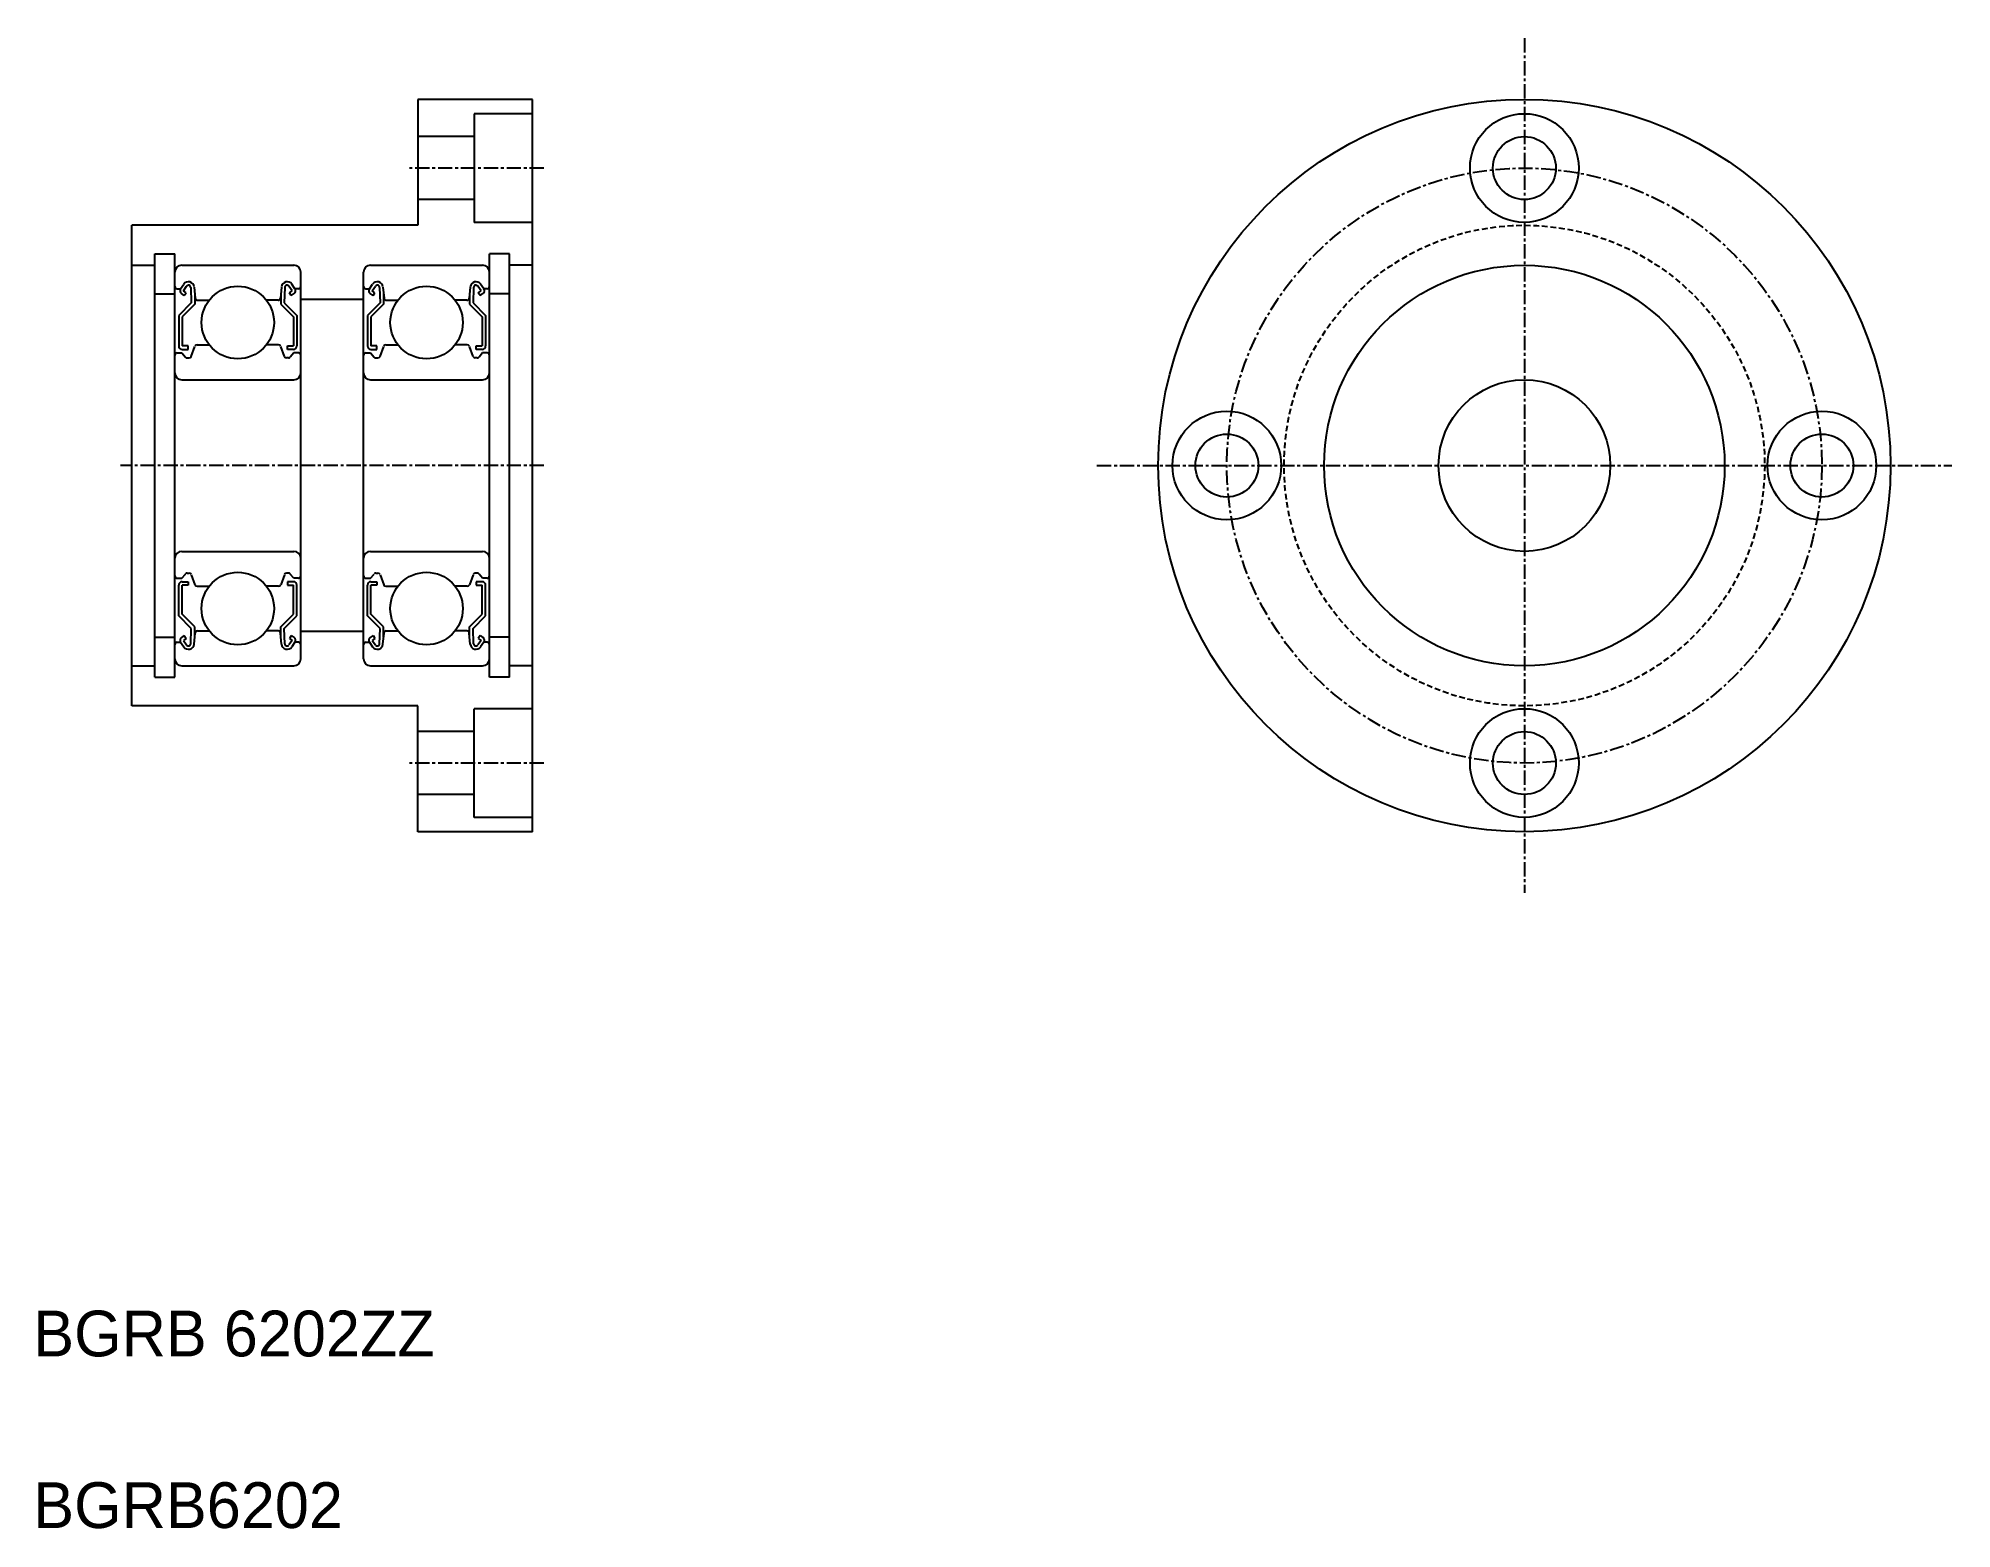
# Model space of a CAD drawing. Extents: x 145 to 313, y 194 to 325.
import ezdxf

# ---------------------------------------------------------------- set-up
doc = ezdxf.new("R2010")
doc.units = 0
doc.linetypes.add('CENTER', pattern=[2, 1.25, -0.25, 0.25, -0.25])
doc.linetypes.add('DASHED', pattern=[0.75, 0.5, -0.25])
doc.layers.get('0').update_dxf_attribs({"linetype": 'CONTINUOUS'})
doc.layers.add('CENTER', color=1, linetype='CENTER')

msp = doc.modelspace()

# ---------------------------------------------------------------- linework, layer by layer
at = {"color": 7, "linetype": 'CONTINUOUS'}
for p, q in [((188.67, 319.16), (178.67, 319.16)), ((178.67, 319.16), (178.67, 308.16)), ((188.67, 317.91), (183.57, 317.91)), ((183.57, 317.91), (183.57, 308.41)), ((183.67, 319.16), (183.67, 319.16)), ((186.17, 319.16), (186.17, 319.16)), ((188.67, 255.16), (188.67, 319.16)), ((183.57, 315.91), (178.67, 315.91)), ((183.57, 310.41), (178.67, 310.41)), ((153.67, 266.16), (153.67, 308.16)), ((178.67, 308.16), (153.67, 308.16)), ((188.67, 308.41), (183.57, 308.41)), ((153.67, 304.66), (155.67, 304.66)), ((155.67, 268.66), (155.67, 305.66)), ((155.67, 305.66), (157.42, 305.66)), ((157.42, 268.66), (157.42, 305.66)), ((158.02, 304.66), (167.82, 304.66)), ((174.52, 304.66), (184.32, 304.66)), ((184.92, 268.66), (184.92, 305.66)), ((186.67, 305.66), (184.92, 305.66)), ((186.67, 268.66), (186.67, 305.66)), ((188.67, 304.66), (186.67, 304.66)), ((157.92, 302.61), (158.2, 303)), ((158.17, 302.43), (158.45, 302.84)), ((158.81, 302.73), (158.86, 301.38)), ((159.11, 302.76), (159.2, 301.79)), ((166.74, 302.76), (166.65, 301.79)), ((167.03, 302.73), (166.98, 301.38)), ((167.68, 302.43), (167.39, 302.84)), ((167.92, 302.61), (167.64, 303)), ((168.42, 270.26), (168.42, 304.06)), ((173.92, 270.26), (173.92, 304.06)), ((174.42, 302.61), (174.7, 303)), ((174.67, 302.43), (174.95, 302.84)), ((175.31, 302.73), (175.36, 301.38)), ((175.61, 302.76), (175.7, 301.79)), ((183.24, 302.76), (183.15, 301.79)), ((183.53, 302.73), (183.48, 301.38)), ((184.18, 302.43), (183.89, 302.84)), ((184.42, 302.61), (184.14, 303)), ((155.67, 302.16), (157.42, 302.16)), ((157.62, 302.61), (157.92, 302.61)), ((158.86, 301.38), (157.76, 300.28)), ((158.24, 302.02), (158, 302.19)), ((159.16, 301.26), (158.06, 300.16)), ((158.41, 302.26), (158.17, 302.43)), ((158.24, 302.02), (158.41, 302.26)), ((159.16, 302.13), (159.16, 301.26)), ((159.39, 301.61), (160.42, 301.61)), ((166.45, 301.61), (165.43, 301.61)), ((166.68, 302.13), (166.68, 301.26)), ((166.68, 301.26), (167.78, 300.16)), ((166.98, 301.38), (168.08, 300.28)), ((167.43, 302.26), (167.68, 302.43)), ((167.6, 302.02), (167.43, 302.26)), ((167.6, 302.02), (167.85, 302.19)), ((168.22, 302.61), (167.92, 302.61)), ((173.92, 301.66), (168.42, 301.66)), ((173.92, 301.66), (171.92, 301.66)), ((174.12, 302.61), (174.42, 302.61)), ((175.36, 301.38), (174.26, 300.28)), ((174.74, 302.02), (174.5, 302.19)), ((175.66, 301.26), (174.56, 300.16)), ((174.91, 302.26), (174.67, 302.43)), ((174.74, 302.02), (174.91, 302.26)), ((175.66, 302.13), (175.66, 301.26)), ((175.89, 301.61), (176.92, 301.61)), ((182.95, 301.61), (181.93, 301.61)), ((183.18, 302.13), (183.18, 301.26)), ((183.18, 301.26), (184.28, 300.16)), ((183.48, 301.38), (184.58, 300.28)), ((183.93, 302.26), (184.18, 302.43)), ((184.1, 302.02), (183.93, 302.26)), ((184.1, 302.02), (184.35, 302.19)), ((184.72, 302.61), (184.42, 302.61)), ((186.67, 302.16), (184.92, 302.16)), ((157.76, 300.28), (157.76, 297.61)), ((158.06, 300.16), (158.06, 297.61)), ((167.78, 300.16), (167.78, 297.61)), ((168.08, 300.28), (168.08, 297.61)), ((174.26, 300.28), (174.26, 297.61)), ((174.56, 300.16), (174.56, 297.61)), ((184.28, 300.16), (184.28, 297.61)), ((184.58, 300.28), (184.58, 297.61)), ((159.37, 297.71), (160.42, 297.71)), ((166.48, 297.71), (165.43, 297.71)), ((175.87, 297.71), (176.92, 297.71)), ((182.98, 297.71), (181.93, 297.71)), ((157.62, 297.01), (158.02, 297.01)), ((158.02, 297.01), (158.34, 296.63)), ((158.58, 297.61), (158.06, 297.61)), ((158.06, 297.31), (158.58, 297.31)), ((158.49, 296.56), (158.67, 296.56)), ((158.58, 297.31), (158.58, 297.61)), ((158.86, 296.69), (159.18, 297.57)), ((166.99, 296.69), (166.67, 297.57)), ((167.35, 296.56), (167.18, 296.56)), ((167.26, 297.61), (167.78, 297.61)), ((167.26, 297.31), (167.26, 297.61)), ((167.78, 297.31), (167.26, 297.31)), ((167.82, 297.01), (167.51, 296.63)), ((168.22, 297.01), (167.82, 297.01)), ((174.12, 297.01), (174.52, 297.01)), ((174.52, 297.01), (174.84, 296.63)), ((175.08, 297.61), (174.56, 297.61)), ((174.56, 297.31), (175.08, 297.31)), ((174.99, 296.56), (175.17, 296.56)), ((175.08, 297.31), (175.08, 297.61)), ((175.36, 296.69), (175.68, 297.57)), ((183.49, 296.69), (183.17, 297.57)), ((183.85, 296.56), (183.68, 296.56)), ((183.76, 297.31), (183.76, 297.61)), ((183.76, 297.61), (184.28, 297.61)), ((184.28, 297.31), (183.76, 297.31)), ((184.32, 297.01), (184.01, 296.63)), ((184.72, 297.01), (184.32, 297.01)), ((158.02, 294.66), (167.82, 294.66)), ((174.52, 294.66), (184.32, 294.66)), ((158.02, 279.66), (167.82, 279.66)), ((174.52, 279.66), (184.32, 279.66)), ((157.42, 278.91), (157.42, 278.91)), ((158.02, 277.31), (158.34, 277.68)), ((158.49, 277.76), (158.67, 277.76)), ((158.86, 277.62), (159.18, 276.74)), ((166.99, 277.62), (166.67, 276.74)), ((167.35, 277.76), (167.18, 277.76)), ((167.82, 277.31), (167.51, 277.68)), ((173.92, 278.91), (173.92, 278.91)), ((174.52, 277.31), (174.84, 277.68)), ((174.99, 277.76), (175.17, 277.76)), ((175.36, 277.62), (175.68, 276.74)), ((183.49, 277.62), (183.17, 276.74)), ((183.85, 277.76), (183.68, 277.76)), ((184.32, 277.31), (184.01, 277.68)), ((157.62, 277.31), (158.02, 277.31)), ((157.76, 274.03), (157.76, 276.71)), ((158.06, 277.01), (158.58, 277.01)), ((158.06, 274.16), (158.06, 276.71)), ((158.58, 276.71), (158.06, 276.71)), ((158.58, 277.01), (158.58, 276.71)), ((159.37, 276.61), (160.42, 276.61)), ((166.48, 276.61), (165.43, 276.61)), ((167.78, 277.01), (167.26, 277.01)), ((167.26, 277.01), (167.26, 276.71)), ((167.26, 276.71), (167.78, 276.71)), ((167.78, 274.16), (167.78, 276.71)), ((168.22, 277.31), (167.82, 277.31)), ((168.08, 274.03), (168.08, 276.71)), ((174.12, 277.31), (174.52, 277.31)), ((174.26, 274.03), (174.26, 276.71)), ((174.56, 277.01), (175.08, 277.01)), ((175.08, 276.71), (174.56, 276.71)), ((174.56, 274.16), (174.56, 276.71)), ((175.08, 277.01), (175.08, 276.71)), ((175.87, 276.61), (176.92, 276.61)), ((182.98, 276.61), (181.93, 276.61)), ((183.76, 277.01), (183.76, 276.71)), ((184.28, 277.01), (183.76, 277.01)), ((183.76, 276.71), (184.28, 276.71)), ((184.28, 274.16), (184.28, 276.71)), ((184.72, 277.31), (184.32, 277.31)), ((184.58, 274.03), (184.58, 276.71)), ((158.86, 272.93), (157.76, 274.03)), ((159.16, 273.06), (158.06, 274.16)), ((158.81, 271.58), (158.86, 272.93)), ((159.16, 272.18), (159.16, 273.06)), ((159.39, 272.71), (160.42, 272.71)), ((166.45, 272.71), (165.43, 272.71)), ((166.68, 273.06), (167.78, 274.16)), ((166.68, 272.18), (166.68, 273.06)), ((166.98, 272.93), (168.08, 274.03)), ((167.03, 271.58), (166.98, 272.93)), ((173.92, 272.66), (168.42, 272.66)), ((175.36, 272.93), (174.26, 274.03)), ((175.66, 273.06), (174.56, 274.16)), ((175.31, 271.58), (175.36, 272.93)), ((175.66, 272.18), (175.66, 273.06)), ((175.89, 272.71), (176.92, 272.71)), ((182.95, 272.71), (181.93, 272.71)), ((183.18, 273.06), (184.28, 274.16)), ((183.18, 272.18), (183.18, 273.06)), ((183.48, 272.93), (184.58, 274.03)), ((183.53, 271.58), (183.48, 272.93)), ((155.67, 272.16), (157.42, 272.16)), ((157.62, 271.71), (157.92, 271.71)), ((157.92, 271.71), (158.2, 271.31)), ((158.24, 272.3), (158, 272.12)), ((158.41, 272.05), (158.17, 271.88)), ((158.17, 271.88), (158.45, 271.48)), ((158.24, 272.3), (158.41, 272.05)), ((159.11, 271.55), (159.2, 272.52)), ((166.74, 271.55), (166.65, 272.52)), ((167.68, 271.88), (167.39, 271.48)), ((167.6, 272.3), (167.43, 272.05)), ((167.43, 272.05), (167.68, 271.88)), ((167.6, 272.3), (167.85, 272.12)), ((167.92, 271.71), (167.64, 271.31)), ((168.22, 271.71), (167.92, 271.71)), ((174.12, 271.71), (174.42, 271.71)), ((174.42, 271.71), (174.7, 271.31)), ((174.74, 272.3), (174.5, 272.12)), ((174.91, 272.05), (174.67, 271.88)), ((174.67, 271.88), (174.95, 271.48)), ((174.74, 272.3), (174.91, 272.05)), ((175.61, 271.55), (175.7, 272.52)), ((183.24, 271.55), (183.15, 272.52)), ((184.18, 271.88), (183.89, 271.48)), ((184.1, 272.3), (183.93, 272.05)), ((183.93, 272.05), (184.18, 271.88)), ((184.1, 272.3), (184.35, 272.12)), ((184.42, 271.71), (184.14, 271.31)), ((184.72, 271.71), (184.42, 271.71)), ((186.67, 272.16), (184.92, 272.16)), ((153.67, 269.66), (155.67, 269.66)), ((158.02, 269.66), (167.82, 269.66)), ((174.52, 269.66), (184.32, 269.66)), ((188.67, 269.66), (186.67, 269.66)), ((155.67, 268.66), (157.42, 268.66)), ((186.67, 268.66), (184.92, 268.66)), ((178.67, 266.16), (153.67, 266.16)), ((178.67, 255.16), (178.67, 266.16)), ((188.67, 265.91), (183.57, 265.91)), ((183.57, 256.41), (183.57, 265.91)), ((183.57, 263.91), (178.67, 263.91)), ((183.57, 258.41), (178.67, 258.41)), ((188.67, 256.41), (183.57, 256.41)), ((188.67, 255.16), (178.67, 255.16))]:
    msp.add_line(p, q, dxfattribs=at)
for centre, radius in [((275.36, 287.16), 32), ((275.36, 313.16), 4.75), ((275.36, 313.16), 2.75), ((275.36, 287.16), 17.5), ((162.92, 299.66), 3.17), ((179.42, 299.66), 3.17), ((275.36, 287.16), 7.5), ((249.36, 287.16), 4.75), ((301.36, 287.16), 4.75), ((249.36, 287.16), 2.75), ((301.36, 287.16), 2.75), ((162.92, 274.66), 3.17), ((179.42, 274.66), 3.17), ((275.36, 261.16), 4.75), ((275.36, 261.16), 2.75)]:
    msp.add_circle(centre, radius, dxfattribs=at)
at = {"color": 3, "linetype": 'DASHED'}
msp.add_circle((275.36, 287.16), 21, dxfattribs=at)
at = {"color": 7, "linetype": 'CONTINUOUS'}
for centre, radius, start, end in [((158.02, 304.06), 0.6, 90, 180), ((167.82, 304.06), 0.6, 0, 90), ((174.52, 304.06), 0.6, 90, 180), ((184.32, 304.06), 0.6, 0, 90), ((157.62, 302.81), 0.2, 180, 270), ((158.61, 302.72), 0.5, 5.065, 144.9356), ((158.61, 302.72), 0.2, 2.1312, 144.9367), ((167.24, 302.72), 0.5, 35.0644, 174.935), ((167.23, 302.72), 0.2, 35.0633, 177.8688), ((168.22, 302.81), 0.2, 270, 0), ((174.12, 302.81), 0.2, 180, 270), ((175.11, 302.72), 0.5, 5.065, 144.9356), ((175.11, 302.72), 0.2, 2.1312, 144.9367), ((183.74, 302.72), 0.5, 35.0644, 174.935), ((183.73, 302.72), 0.2, 35.0633, 177.8688), ((184.72, 302.81), 0.2, 270, 0), ((158.17, 302.43), 0.3, 144.9356, 235.0377), ((159.39, 301.81), 0.2, 185.065, 270), ((166.45, 301.81), 0.2, 270, 354.935), ((167.68, 302.43), 0.3, 304.9623, 35.0644), ((174.67, 302.43), 0.3, 144.9356, 235.0377), ((175.89, 301.81), 0.2, 185.065, 270), ((182.95, 301.81), 0.2, 270, 354.935), ((184.18, 302.43), 0.3, 304.9623, 35.0644), ((159.37, 297.51), 0.2, 90, 159.9703), ((166.48, 297.51), 0.2, 20.0297, 90), ((175.87, 297.51), 0.2, 90, 159.9703), ((182.98, 297.51), 0.2, 20.0297, 90), ((157.62, 296.81), 0.2, 90, 180), ((158.06, 297.61), 0.3, 180, 270), ((158.49, 296.76), 0.2, 219.997, 270), ((158.67, 296.76), 0.2, 270, 339.9703), ((167.18, 296.76), 0.2, 200.0297, 270), ((167.35, 296.76), 0.2, 270, 320.003), ((167.78, 297.61), 0.3, 270, 0), ((168.22, 296.81), 0.2, 0, 90), ((174.12, 296.81), 0.2, 90, 180), ((174.56, 297.61), 0.3, 180, 270), ((174.99, 296.76), 0.2, 219.997, 270), ((175.17, 296.76), 0.2, 270, 339.9703), ((183.68, 296.76), 0.2, 200.0297, 270), ((183.85, 296.76), 0.2, 270, 320.003), ((184.28, 297.61), 0.3, 270, 0), ((184.72, 296.81), 0.2, 0, 90), ((158.02, 295.26), 0.6, 180, 270), ((167.82, 295.26), 0.6, 270, 0), ((174.52, 295.26), 0.6, 180, 270), ((184.32, 295.26), 0.6, 270, 0), ((158.02, 279.06), 0.6, 90, 180), ((167.82, 279.06), 0.6, 0, 90), ((174.52, 279.06), 0.6, 90, 180), ((184.32, 279.06), 0.6, 0, 90), ((158.49, 277.56), 0.2, 90, 140.003), ((158.67, 277.56), 0.2, 20.0297, 90), ((167.18, 277.56), 0.2, 90, 159.9703), ((167.35, 277.56), 0.2, 39.997, 90), ((174.99, 277.56), 0.2, 90, 140.003), ((175.17, 277.56), 0.2, 20.0297, 90), ((183.68, 277.56), 0.2, 90, 159.9703), ((183.85, 277.56), 0.2, 39.997, 90), ((157.62, 277.51), 0.2, 180, 270), ((158.06, 276.71), 0.3, 90, 180), ((159.37, 276.81), 0.2, 200.0297, 270), ((166.48, 276.81), 0.2, 270, 339.9703), ((167.78, 276.71), 0.3, 0, 90), ((168.22, 277.51), 0.2, 270, 0), ((174.12, 277.51), 0.2, 180, 270), ((174.56, 276.71), 0.3, 90, 180), ((175.87, 276.81), 0.2, 200.0297, 270), ((182.98, 276.81), 0.2, 270, 339.9703), ((184.28, 276.71), 0.3, 0, 90), ((184.72, 277.51), 0.2, 270, 0), ((159.39, 272.51), 0.2, 90, 174.935), ((166.45, 272.51), 0.2, 5.065, 90), ((175.89, 272.51), 0.2, 90, 174.935), ((182.95, 272.51), 0.2, 5.065, 90), ((157.62, 271.51), 0.2, 90, 180), ((158.17, 271.88), 0.3, 124.9623, 215.0644), ((158.61, 271.6), 0.5, 215.0644, 354.935), ((158.61, 271.59), 0.2, 215.0633, 357.8688), ((167.24, 271.6), 0.5, 185.065, 324.9356), ((167.23, 271.59), 0.2, 182.1312, 324.9367), ((167.68, 271.88), 0.3, 324.9356, 55.0377), ((168.22, 271.51), 0.2, 0, 90), ((174.12, 271.51), 0.2, 90, 180), ((174.67, 271.88), 0.3, 124.9623, 215.0644), ((175.11, 271.6), 0.5, 215.0644, 354.935), ((175.11, 271.59), 0.2, 215.0633, 357.8688), ((183.74, 271.6), 0.5, 185.065, 324.9356), ((183.73, 271.59), 0.2, 182.1312, 324.9367), ((184.18, 271.88), 0.3, 324.9356, 55.0377), ((184.72, 271.51), 0.2, 0, 90), ((158.02, 270.26), 0.6, 180, 270), ((167.82, 270.26), 0.6, 270, 0), ((174.52, 270.26), 0.6, 180, 270), ((184.32, 270.26), 0.6, 270, 0)]:
    msp.add_arc(centre, radius, start, end, dxfattribs=at)
at = {"layer": 'CENTER', "color": 1, "linetype": 'CENTER'}
for p, q in [((275.36, 324.5), (275.36, 249.81)), ((189.67, 313.16), (177.67, 313.16)), ((189.67, 287.16), (152.67, 287.16)), ((238.01, 287.16), (312.71, 287.16)), ((189.67, 261.16), (177.67, 261.16))]:
    msp.add_line(p, q, dxfattribs=at)
msp.add_circle((275.36, 287.16), 26, dxfattribs=at)

# ---------------------------------------------------------------- texts
at = {"color": 7, "linetype": 'CONTINUOUS'}
for s, p in [('BGRB 6202ZZ', (145.05, 209.3)), ('BGRB6202', (145.05, 194.3))]:
    msp.add_text(s, height=4, dxfattribs=at).set_placement(p)

doc.saveas('drawing.dxf')
